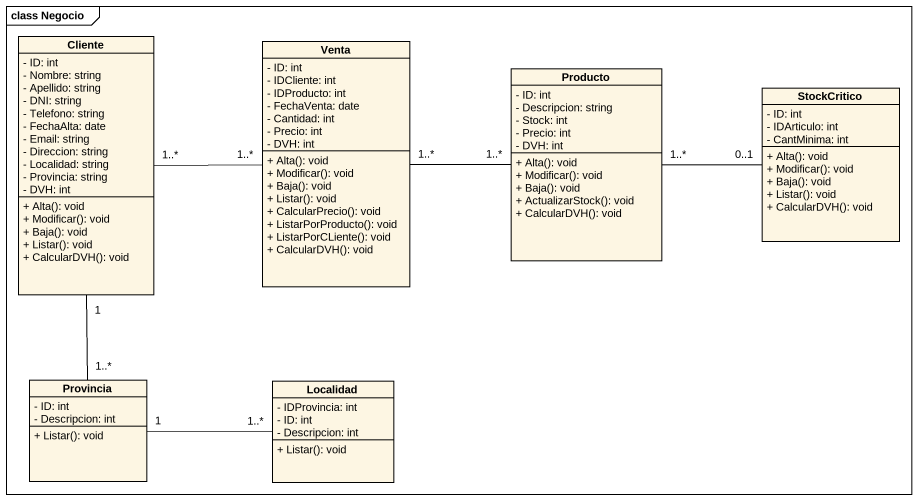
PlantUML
@startuml
mainframe class Negocio
hide circle
hide empty members
skinparam classAttributeIconSize 0
class Cliente {
  - ID: int
  - Nombre: string
  - Apellido: string
  - DNI: string
  - Telefono: string
  - FechaAlta: date
  - Email: string
  - Direccion: string
  - Localidad: string
  - Provincia: string
  - DVH: int
  + Alta(): void
  + Modificar(): void
  + Baja(): void
  + Listar(): void
  + CalcularDVH(): void
}
class Venta {
  - ID: int
  - IDCliente: int
  - IDProducto: int
  - FechaVenta: date
  - Cantidad: int
  - Precio: int
  - DVH: int
  + Alta(): void
  + Modificar(): void
  + Baja(): void
  + Listar(): void
  + CalcularPrecio(): void
  + ListarPorProducto(): void
  + ListarPorCLiente(): void
  + CalcularDVH(): void
}
class Producto {
  - ID: int
  - Descripcion: string
  - Stock: int
  - Precio: int
  - DVH: int
  + Alta(): void
  + Modificar(): void
  + Baja(): void
  + ActualizarStock(): void
  + CalcularDVH(): void
}
class StockCritico {
  - ID: int
  - IDArticulo: int
  - CantMinima: int
  + Alta(): void
  + Modificar(): void
  + Baja(): void
  + Listar(): void
  + CalcularDVH(): void
}
class Provincia {
  - ID: int
  - Descripcion: int
  + Listar(): void
}
class Localidad {
  - IDProvincia: int
  - ID: int
  - Descripcion: int
  + Listar(): void
}
Cliente "1..*" -right- "1..*" Venta
Cliente "1" -- "1..*" Provincia
Venta "1..*" -right- "1..*" Producto
Producto "1..*" -right- "0..1" StockCritico
Provincia "1" -right- "1..*" Localidad
@enduml
